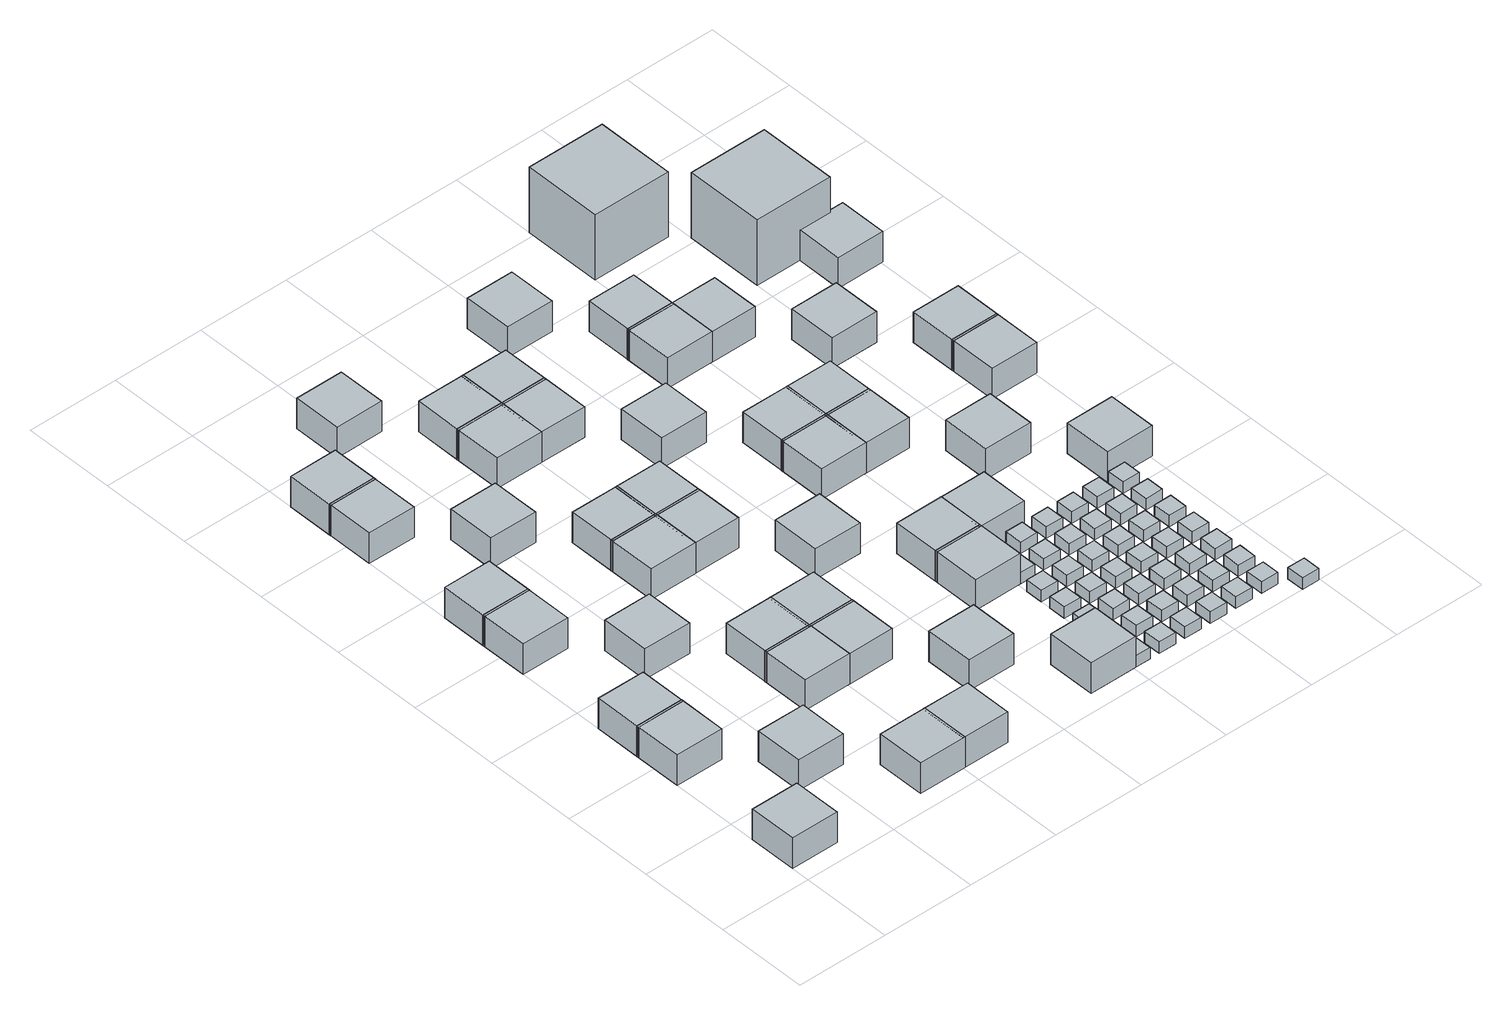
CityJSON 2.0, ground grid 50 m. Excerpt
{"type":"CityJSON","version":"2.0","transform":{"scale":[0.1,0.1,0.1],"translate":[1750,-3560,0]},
"CityObjects":{
"object1":{"type":"GenericCityObject","geometry":[{"type":"Solid","lod":"1","boundaries":[[[[0,1,2,3]],[[4,5,1,0]],[[5,6,2,1]],[[6,7,3,2]],[[7,4,0,3]],[[7,6,5,4]]]]}]},
"object2":{"type":"GenericCityObject","geometry":[{"type":"Solid","lod":"1","boundaries":[[[[8,9,10,11]],[[12,13,9,8]],[[13,14,10,9]],[[14,15,11,10]],[[15,12,8,11]],[[15,14,13,12]]]]}]},
"object3":{"type":"GenericCityObject","geometry":[{"type":"Solid","lod":"1","boundaries":[[[[16,17,18,19]],[[20,21,17,16]],[[21,22,18,17]],[[22,23,19,18]],[[23,20,16,19]],[[23,22,21,20]]]]}]},
"object4":{"type":"GenericCityObject","geometry":[{"type":"Solid","lod":"1","boundaries":[[[[24,25,26,27]],[[28,29,25,24]],[[29,30,26,25]],[[30,31,27,26]],[[31,28,24,27]],[[31,30,29,28]]]]}]},
"object5":{"type":"GenericCityObject","geometry":[{"type":"Solid","lod":"1","boundaries":[[[[32,33,34,35]],[[36,37,33,32]],[[37,38,34,33]],[[38,39,35,34]],[[39,36,32,35]],[[39,38,37,36]]]]}]},
"object6":{"type":"GenericCityObject","geometry":[{"type":"Solid","lod":"1","boundaries":[[[[40,41,42,43]],[[44,45,41,40]],[[45,46,42,41]],[[46,47,43,42]],[[47,44,40,43]],[[47,46,45,44]]]]}]},
"object7":{"type":"GenericCityObject","geometry":[{"type":"Solid","lod":"1","boundaries":[[[[48,49,50,51]],[[52,53,49,48]],[[53,54,50,49]],[[54,55,51,50]],[[55,52,48,51]],[[55,54,53,52]]]]}]},
"object8":{"type":"GenericCityObject","geometry":[{"type":"Solid","lod":"1","boundaries":[[[[56,57,58,59]],[[60,61,57,56]],[[61,62,58,57]],[[62,63,59,58]],[[63,60,56,59]],[[63,62,61,60]]]]}]},
"object9":{"type":"GenericCityObject","geometry":[{"type":"Solid","lod":"1","boundaries":[[[[64,65,66,67]],[[68,69,65,64]],[[69,70,66,65]],[[70,71,67,66]],[[71,68,64,67]],[[71,70,69,68]]]]}]},
"object10":{"type":"GenericCityObject","geometry":[{"type":"Solid","lod":"1","boundaries":[[[[72,73,74,75]],[[76,77,73,72]],[[77,78,74,73]],[[78,79,75,74]],[[79,76,72,75]],[[79,78,77,76]]]]}]},
"object11":{"type":"GenericCityObject","geometry":[{"type":"Solid","lod":"1","boundaries":[[[[80,81,82,83]],[[84,85,81,80]],[[85,86,82,81]],[[86,87,83,82]],[[87,84,80,83]],[[87,86,85,84]]]]}]},
"object12":{"type":"GenericCityObject","geometry":[{"type":"Solid","lod":"1","boundaries":[[[[88,89,90,91]],[[92,93,89,88]],[[93,94,90,89]],[[94,95,91,90]],[[95,92,88,91]],[[95,94,93,92]]]]}]},
"object13":{"type":"GenericCityObject","geometry":[{"type":"Solid","lod":"1","boundaries":[[[[96,97,98,99]],[[100,101,97,96]],[[101,102,98,97]],[[102,103,99,98]],[[103,100,96,99]],[[103,102,101,100]]]]}]},
"object14":{"type":"GenericCityObject","geometry":[{"type":"Solid","lod":"1","boundaries":[[[[104,105,106,107]],[[108,109,105,104]],[[109,110,106,105]],[[110,111,107,106]],[[111,108,104,107]],[[111,110,109,108]]]]}]},
"object15":{"type":"GenericCityObject","geometry":[{"type":"Solid","lod":"1","boundaries":[[[[112,113,114,115]],[[116,117,113,112]],[[117,118,114,113]],[[118,119,115,114]],[[119,116,112,115]],[[119,118,117,116]]]]}]},
"object16":{"type":"GenericCityObject","geometry":[{"type":"Solid","lod":"1","boundaries":[[[[120,121,122,123]],[[124,125,121,120]],[[125,126,122,121]],[[126,127,123,122]],[[127,124,120,123]],[[127,126,125,124]]]]}]},
"object17":{"type":"GenericCityObject","geometry":[{"type":"Solid","lod":"1","boundaries":[[[[128,129,130,131]],[[132,133,129,128]],[[133,134,130,129]],[[134,135,131,130]],[[135,132,128,131]],[[135,134,133,132]]]]}]},
"object18":{"type":"GenericCityObject","geometry":[{"type":"Solid","lod":"1","boundaries":[[[[136,137,138,139]],[[140,141,137,136]],[[141,142,138,137]],[[142,143,139,138]],[[143,140,136,139]],[[143,142,141,140]]]]}]},
"object19":{"type":"GenericCityObject","geometry":[{"type":"Solid","lod":"1","boundaries":[[[[144,145,146,147]],[[148,149,145,144]],[[149,150,146,145]],[[150,151,147,146]],[[151,148,144,147]],[[151,150,149,148]]]]}]},
"object20":{"type":"GenericCityObject","geometry":[{"type":"Solid","lod":"1","boundaries":[[[[152,153,154,155]],[[156,157,153,152]],[[157,158,154,153]],[[158,159,155,154]],[[159,156,152,155]],[[159,158,157,156]]]]}]},
"object21":{"type":"GenericCityObject","geometry":[{"type":"Solid","lod":"1","boundaries":[[[[160,161,162,163]],[[164,165,161,160]],[[165,166,162,161]],[[166,167,163,162]],[[167,164,160,163]],[[167,166,165,164]]]]}]},
"object22":{"type":"GenericCityObject","geometry":[{"type":"Solid","lod":"1","boundaries":[[[[168,169,170,171]],[[172,173,169,168]],[[173,174,170,169]],[[174,175,171,170]],[[175,172,168,171]],[[175,174,173,172]]]]}]},
"object23":{"type":"GenericCityObject","geometry":[{"type":"Solid","lod":"1","boundaries":[[[[176,177,178,179]],[[180,181,177,176]],[[181,182,178,177]],[[182,183,179,178]],[[183,180,176,179]],[[183,182,181,180]]]]}]},
"object24":{"type":"GenericCityObject","geometry":[{"type":"Solid","lod":"1","boundaries":[[[[184,185,186,187]],[[188,189,185,184]],[[189,190,186,185]],[[190,191,187,186]],[[191,188,184,187]],[[191,190,189,188]]]]}]},
"object25":{"type":"GenericCityObject","geometry":[{"type":"Solid","lod":"1","boundaries":[[[[192,193,194,195]],[[196,197,193,192]],[[197,198,194,193]],[[198,199,195,194]],[[199,196,192,195]],[[199,198,197,196]]]]}]},
"object26":{"type":"GenericCityObject","geometry":[{"type":"Solid","lod":"1","boundaries":[[[[200,201,202,203]],[[204,205,201,200]],[[205,206,202,201]],[[206,207,203,202]],[[207,204,200,203]],[[207,206,205,204]]]]}]},
"object27":{"type":"GenericCityObject","geometry":[{"type":"Solid","lod":"1","boundaries":[[[[208,209,210,211]],[[212,213,209,208]],[[213,214,210,209]],[[214,215,211,210]],[[215,212,208,211]],[[215,214,213,212]]]]}]},
"object28":{"type":"GenericCityObject","geometry":[{"type":"Solid","lod":"1","boundaries":[[[[216,217,218,219]],[[220,221,217,216]],[[221,222,218,217]],[[222,223,219,218]],[[223,220,216,219]],[[223,222,221,220]]]]}]},
"object29":{"type":"GenericCityObject","geometry":[{"type":"Solid","lod":"1","boundaries":[[[[224,225,226,227]],[[228,229,225,224]],[[229,230,226,225]],[[230,231,227,226]],[[231,228,224,227]],[[231,230,229,228]]]]}]},
"object30":{"type":"GenericCityObject","geometry":[{"type":"Solid","lod":"1","boundaries":[[[[232,233,234,235]],[[236,237,233,232]],[[237,238,234,233]],[[238,239,235,234]],[[239,236,232,235]],[[239,238,237,236]]]]}]},
"object31":{"type":"GenericCityObject","geometry":[{"type":"Solid","lod":"1","boundaries":[[[[240,241,242,243]],[[244,245,241,240]],[[245,246,242,241]],[[246,247,243,242]],[[247,244,240,243]],[[247,246,245,244]]]]}]},
"object32":{"type":"GenericCityObject","geometry":[{"type":"Solid","lod":"1","boundaries":[[[[248,249,250,251]],[[252,253,249,248]],[[253,254,250,249]],[[254,255,251,250]],[[255,252,248,251]],[[255,254,253,252]]]]}]},
"object33":{"type":"GenericCityObject","geometry":[{"type":"Solid","lod":"1","boundaries":[[[[256,257,258,259]],[[260,261,257,256]],[[261,262,258,257]],[[262,263,259,258]],[[263,260,256,259]],[[263,262,261,260]]]]}]},
"object34":{"type":"GenericCityObject","geometry":[{"type":"Solid","lod":"1","boundaries":[[[[264,265,266,267]],[[268,269,265,264]],[[269,270,266,265]],[[270,271,267,266]],[[271,268,264,267]],[[271,270,269,268]]]]}]},
"object35":{"type":"GenericCityObject","geometry":[{"type":"Solid","lod":"1","boundaries":[[[[272,273,274,275]],[[276,277,273,272]],[[277,278,274,273]],[[278,279,275,274]],[[279,276,272,275]],[[279,278,277,276]]]]}]},
"object36":{"type":"GenericCityObject","geometry":[{"type":"Solid","lod":"1","boundaries":[[[[280,281,282,283]],[[284,285,281,280]],[[285,286,282,281]],[[286,287,283,282]],[[287,284,280,283]],[[287,286,285,284]]]]}]},
"object37":{"type":"GenericCityObject","geometry":[{"type":"Solid","lod":"1","boundaries":[[[[288,289,290,291]],[[292,293,289,288]],[[293,294,290,289]],[[294,295,291,290]],[[295,292,288,291]],[[295,294,293,292]]]]}]},
"object38":{"type":"GenericCityObject","geometry":[{"type":"Solid","lod":"1","boundaries":[[[[296,297,298,299]],[[300,301,297,296]],[[301,302,298,297]],[[302,303,299,298]],[[303,300,296,299]],[[303,302,301,300]]]]}]},
"object39":{"type":"GenericCityObject","geometry":[{"type":"Solid","lod":"1","boundaries":[[[[304,305,306,307]],[[308,309,305,304]],[[309,310,306,305]],[[310,311,307,306]],[[311,308,304,307]],[[311,310,309,308]]]]}]},
"object40":{"type":"GenericCityObject","geometry":[{"type":"Solid","lod":"1","boundaries":[[[[312,313,314,315]],[[316,317,313,312]],[[317,318,314,313]],[[318,319,315,314]],[[319,316,312,315]],[[319,318,317,316]]]]}]},
"object41":{"type":"GenericCityObject","geometry":[{"type":"Solid","lod":"1","boundaries":[[[[320,321,322,323]],[[324,325,321,320]],[[325,326,322,321]],[[326,327,323,322]],[[327,324,320,323]],[[327,326,325,324]]]]}]},
"object42":{"type":"GenericCityObject","geometry":[{"type":"Solid","lod":"1","boundaries":[[[[328,329,330,331]],[[332,333,329,328]],[[333,334,330,329]],[[334,335,331,330]],[[335,332,328,331]],[[335,334,333,332]]]]}]},
"object43":{"type":"GenericCityObject","geometry":[{"type":"Solid","lod":"1","boundaries":[[[[336,337,338,339]],[[340,341,337,336]],[[341,342,338,337]],[[342,343,339,338]],[[343,340,336,339]],[[343,342,341,340]]]]}]},
"object44":{"type":"GenericCityObject","geometry":[{"type":"Solid","lod":"1","boundaries":[[[[344,345,346,347]],[[348,349,345,344]],[[349,350,346,345]],[[350,351,347,346]],[[351,348,344,347]],[[351,350,349,348]]]]}]},
"object45":{"type":"GenericCityObject","geometry":[{"type":"Solid","lod":"1","boundaries":[[[[352,353,354,355]],[[356,357,353,352]],[[357,358,354,353]],[[358,359,355,354]],[[359,356,352,355]],[[359,358,357,356]]]]}]},
"object46":{"type":"GenericCityObject","geometry":[{"type":"Solid","lod":"1","boundaries":[[[[360,361,362,363]],[[364,365,361,360]],[[365,366,362,361]],[[366,367,363,362]],[[367,364,360,363]],[[367,366,365,364]]]]}]},
"object47":{"type":"GenericCityObject","geometry":[{"type":"Solid","lod":"1","boundaries":[[[[368,369,370,371]],[[372,373,369,368]],[[373,374,370,369]],[[374,375,371,370]],[[375,372,368,371]],[[375,374,373,372]]]]}]},
"object48":{"type":"GenericCityObject","geometry":[{"type":"Solid","lod":"1","boundaries":[[[[376,377,378,379]],[[380,381,377,376]],[[381,382,378,377]],[[382,383,379,378]],[[383,380,376,379]],[[383,382,381,380]]]]}]},
"object49":{"type":"GenericCityObject","geometry":[{"type":"Solid","lod":"1","boundaries":[[[[384,385,386,387]],[[388,389,385,384]],[[389,390,386,385]],[[390,391,387,386]],[[391,388,384,387]],[[391,390,389,388]]]]}]},
"object50":{"type":"GenericCityObject","geometry":[{"type":"Solid","lod":"1","boundaries":[[[[392,393,394,395]],[[396,397,393,392]],[[397,398,394,393]],[[398,399,395,394]],[[399,396,392,395]],[[399,398,397,396]]]]}]},
"object51":{"type":"GenericCityObject","geometry":[{"type":"Solid","lod":"1","boundaries":[[[[400,401,402,403]],[[404,405,401,400]],[[405,406,402,401]],[[406,407,403,402]],[[407,404,400,403]],[[407,406,405,404]]]]}]},
"object52":{"type":"GenericCityObject","geometry":[{"type":"Solid","lod":"1","boundaries":[[[[408,409,410,411]],[[412,413,409,408]],[[413,414,410,409]],[[414,415,411,410]],[[415,412,408,411]],[[415,414,413,412]]]]}]},
"object53":{"type":"GenericCityObject","geometry":[{"type":"Solid","lod":"1","boundaries":[[[[416,417,418,419]],[[420,421,417,416]],[[421,422,418,417]],[[422,423,419,418]],[[423,420,416,419]],[[423,422,421,420]]]]}]},
"object54":{"type":"GenericCityObject","geometry":[{"type":"Solid","lod":"1","boundaries":[[[[424,425,426,427]],[[428,429,425,424]],[[429,430,426,425]],[[430,431,427,426]],[[431,428,424,427]],[[431,430,429,428]]]]}]},
"object55":{"type":"GenericCityObject","geometry":[{"type":"Solid","lod":"1","boundaries":[[[[432,433,434,435]],[[436,437,433,432]],[[437,438,434,433]],[[438,439,435,434]],[[439,436,432,435]],[[439,438,437,436]]]]}]},
"object56":{"type":"GenericCityObject","geometry":[{"type":"Solid","lod":"1","boundaries":[[[[440,441,442,443]],[[444,445,441,440]],[[445,446,442,441]],[[446,447,443,442]],[[447,444,440,443]],[[447,446,445,444]]]]}]},
"object57":{"type":"GenericCityObject","geometry":[{"type":"Solid","lod":"1","boundaries":[[[[448,449,450,451]],[[452,453,449,448]],[[453,454,450,449]],[[454,455,451,450]],[[455,452,448,451]],[[455,454,453,452]]]]}]},
"object58":{"type":"GenericCityObject","geometry":[{"type":"Solid","lod":"1","boundaries":[[[[456,457,458,459]],[[460,461,457,456]],[[461,462,458,457]],[[462,463,459,458]],[[463,460,456,459]],[[463,462,461,460]]]]}]},
"object59":{"type":"GenericCityObject","geometry":[{"type":"Solid","lod":"1","boundaries":[[[[464,465,466,467]],[[468,469,465,464]],[[469,470,466,465]],[[470,471,467,466]],[[471,468,464,467]],[[471,470,469,468]]]]}]},
"object60":{"type":"GenericCityObject","geometry":[{"type":"Solid","lod":"1","boundaries":[[[[472,473,474,475]],[[476,477,473,472]],[[477,478,474,473]],[[478,479,475,474]],[[479,476,472,475]],[[479,478,477,476]]]]}]},
"object61":{"type":"GenericCityObject","geometry":[{"type":"Solid","lod":"1","boundaries":[[[[480,481,482,483]],[[484,485,481,480]],[[485,486,482,481]],[[486,487,483,482]],[[487,484,480,483]],[[487,486,485,484]]]]}]},
"object62":{"type":"GenericCityObject","geometry":[{"type":"Solid","lod":"1","boundaries":[[[[488,489,490,491]],[[492,493,489,488]],[[493,494,490,489]],[[494,495,491,490]],[[495,492,488,491]],[[495,494,493,492]]]]}]},
"object63":{"type":"GenericCityObject","geometry":[{"type":"Solid","lod":"1","boundaries":[[[[496,497,498,499]],[[500,501,497,496]],[[501,502,498,497]],[[502,503,499,498]],[[503,500,496,499]],[[503,502,501,500]]]]}]},
"object64":{"type":"GenericCityObject","geometry":[{"type":"Solid","lod":"1","boundaries":[[[[504,505,506,507]],[[508,509,505,504]],[[509,510,506,505]],[[510,511,507,506]],[[511,508,504,507]],[[511,510,509,508]]]]}]},
"object65":{"type":"GenericCityObject","geometry":[{"type":"Solid","lod":"1","boundaries":[[[[512,513,514,515]],[[516,517,513,512]],[[517,518,514,513]],[[518,519,515,514]],[[519,516,512,515]],[[519,518,517,516]]]]}]},
"object66":{"type":"GenericCityObject","geometry":[{"type":"Solid","lod":"1","boundaries":[[[[520,521,522,523]],[[524,525,521,520]],[[525,526,522,521]],[[526,527,523,522]],[[527,524,520,523]],[[527,526,525,524]]]]}]},
"object67":{"type":"GenericCityObject","geometry":[{"type":"Solid","lod":"1","boundaries":[[[[528,529,530,531]],[[532,533,529,528]],[[533,534,530,529]],[[534,535,531,530]],[[535,532,528,531]],[[535,534,533,532]]]]}]},
"object68":{"type":"GenericCityObject","geometry":[{"type":"Solid","lod":"1","boundaries":[[[[536,537,538,539]],[[540,541,537,536]],[[541,542,538,537]],[[542,543,539,538]],[[543,540,536,539]],[[543,542,541,540]]]]}]},
"object69":{"type":"GenericCityObject","geometry":[{"type":"Solid","lod":"1","boundaries":[[[[544,545,546,547]],[[548,549,545,544]],[[549,550,546,545]],[[550,551,547,546]],[[551,548,544,547]],[[551,550,549,548]]]]}]},
"object70":{"type":"GenericCityObject","geometry":[{"type":"Solid","lod":"1","boundaries":[[[[552,553,554,555]],[[556,557,553,552]],[[557,558,554,553]],[[558,559,555,554]],[[559,556,552,555]],[[559,558,557,556]]]]}]},
"object71":{"type":"GenericCityObject","geometry":[{"type":"Solid","lod":"1","boundaries":[[[[560,561,562,563]],[[564,565,561,560]],[[565,566,562,561]],[[566,567,563,562]],[[567,564,560,563]],[[567,566,565,564]]]]}]},
"object72":{"type":"GenericCityObject","geometry":[{"type":"Solid","lod":"1","boundaries":[[[[568,569,570,571]],[[572,573,569,568]],[[573,574,570,569]],[[574,575,571,570]],[[575,572,568,571]],[[575,574,573,572]]]]}]},
"object73":{"type":"GenericCityObject","geometry":[{"type":"Solid","lod":"1","boundaries":[[[[576,577,578,579]],[[580,581,577,576]],[[581,582,578,577]],[[582,583,579,578]],[[583,580,576,579]],[[583,582,581,580]]]]}]},
"object74":{"type":"GenericCityObject","geometry":[{"type":"Solid","lod":"1","boundaries":[[[[584,585,586,587]],[[588,589,585,584]],[[589,590,586,585]],[[590,591,587,586]],[[591,588,584,587]],[[591,590,589,588]]]]}]},
"object75":{"type":"GenericCityObject","geometry":[{"type":"Solid","lod":"1","boundaries":[[[[592,593,594,595]],[[596,597,593,592]],[[597,598,594,593]],[[598,599,595,594]],[[599,596,592,595]],[[599,598,597,596]]]]}]},
"object76":{"type":"GenericCityObject","geometry":[{"type":"Solid","lod":"1","boundaries":[[[[600,601,602,603]],[[604,605,601,600]],[[605,606,602,601]],[[606,607,603,602]],[[607,604,600,603]],[[607,606,605,604]]]]}]},
"object77":{"type":"GenericCityObject","geometry":[{"type":"Solid","lod":"1","boundaries":[[[[608,609,610,611]],[[612,613,609,608]],[[613,614,610,609]],[[614,615,611,610]],[[615,612,608,611]],[[615,614,613,612]]]]}]},
"object78":{"type":"GenericCityObject","geometry":[{"type":"Solid","lod":"1","boundaries":[[[[616,617,618,619]],[[620,621,617,616]],[[621,622,618,617]],[[622,623,619,618]],[[623,620,616,619]],[[623,622,621,620]]]]}]},
"object79":{"type":"GenericCityObject","geometry":[{"type":"Solid","lod":"1","boundaries":[[[[624,625,626,627]],[[628,629,625,624]],[[629,630,626,625]],[[630,631,627,626]],[[631,628,624,627]],[[631,630,629,628]]]]}]},
"object80":{"type":"GenericCityObject","geometry":[{"type":"Solid","lod":"1","boundaries":[[[[632,633,634,635]],[[636,637,633,632]],[[637,638,634,633]],[[638,639,635,634]],[[639,636,632,635]],[[639,638,637,636]]]]}]},
"object81":{"type":"GenericCityObject","geometry":[{"type":"Solid","lod":"1","boundaries":[[[[640,641,642,643]],[[644,645,641,640]],[[645,646,642,641]],[[646,647,643,642]],[[647,644,640,643]],[[647,646,645,644]]]]}]},
"object82":{"type":"GenericCityObject","geometry":[{"type":"Solid","lod":"1","boundaries":[[[[648,649,650,651]],[[652,653,649,648]],[[653,654,650,649]],[[654,655,651,650]],[[655,652,648,651]],[[655,654,653,652]]]]}]},
"object83":{"type":"GenericCityObject","geometry":[{"type":"Solid","lod":"1","boundaries":[[[[656,657,658,659]],[[660,661,657,656]],[[661,662,658,657]],[[662,663,659,658]],[[663,660,656,659]],[[663,662,661,660]]]]}]},
"object84":{"type":"GenericCityObject","geometry":[{"type":"Solid","lod":"1","boundaries":[[[[664,665,666,667]],[[668,669,665,664]],[[669,670,666,665]],[[670,671,667,666]],[[671,668,664,667]],[[671,670,669,668]]]]}]},
"object85":{"type":"GenericCityObject","geometry":[{"type":"Solid","lod":"1","boundaries":[[[[672,673,674,675]],[[676,677,673,672]],[[677,678,674,673]],[[678,679,675,674]],[[679,676,672,675]],[[679,678,677,676]]]]}]},
"object86":{"type":"GenericCityObject","geometry":[{"type":"Solid","lod":"1","boundaries":[[[[680,681,682,683]],[[684,685,681,680]],[[685,686,682,681]],[[686,687,683,682]],[[687,684,680,683]],[[687,686,685,684]]]]}]},
"object87":{"type":"GenericCityObject","geometry":[{"type":"Solid","lod":"1","boundaries":[[[[688,689,690,691]],[[692,693,689,688]],[[693,694,690,689]],[[694,695,691,690]],[[695,692,688,691]],[[695,694,693,692]]]]}]},
"object88":{"type":"GenericCityObject","geometry":[{"type":"Solid","lod":"1","boundaries":[[[[696,697,698,699]],[[700,701,697,696]],[[701,702,698,697]],[[702,703,699,698]],[[703,700,696,699]],[[703,702,701,700]]]]}]},
"object89":{"type":"GenericCityObject","geometry":[{"type":"Solid","lod":"1","boundaries":[[[[704,705,706,707]],[[708,709,705,704]],[[709,710,706,705]],[[710,711,707,706]],[[711,708,704,707]],[[711,710,709,708]]]]}]},
"object90":{"type":"GenericCityObject","geometry":[{"type":"Solid","lod":"1","boundaries":[[[[712,713,714,715]],[[716,717,713,712]],[[717,718,714,713]],[[718,719,715,714]],[[719,716,712,715]],[[719,718,717,716]]]]}]},
"object91":{"type":"GenericCityObject","geometry":[{"type":"Solid","lod":"1","boundaries":[[[[720,721,722,723]],[[724,725,721,720]],[[725,726,722,721]],[[726,727,723,722]],[[727,724,720,723]],[[727,726,725,724]]]]}]}
},
"vertices":[
[0,100,0],[262,100,0],[262,362,0],[0,362,0],[0,100,175],[262,100,175],[262,362,175],[0,362,175],
[0,850,0],[262,850,0],[262,1112,0],[0,1112,0],[0,850,175],[262,850,175],[262,1112,175],[0,1112,175],
[0,1100,0],[262,1100,0],[262,1362,0],[0,1362,0],[0,1100,175],[262,1100,175],[262,1362,175],[0,1362,175],
[370,470,0],[632,470,0],[632,732,0],[370,732,0],[370,470,175],[632,470,175],[632,732,175],[370,732,175],
[0,1850,0],[262,1850,0],[262,2112,0],[0,2112,0],[0,1850,175],[262,1850,175],[262,2112,175],[0,2112,175],
[0,2100,0],[262,2100,0],[262,2362,0],[0,2362,0],[0,2100,175],[262,2100,175],[262,2362,175],[0,2362,175],
[750,100,0],[1012,100,0],[1012,362,0],[750,362,0],[750,100,175],[1012,100,175],[1012,362,175],[750,362,175],
[370,1470,0],[632,1470,0],[632,1732,0],[370,1732,0],[370,1470,175],[632,1470,175],[632,1732,175],[370,1732,175],
[0,2850,0],[262,2850,0],[262,3112,0],[0,3112,0],[0,2850,175],[262,2850,175],[262,3112,175],[0,3112,175],
[0,3100,0],[262,3100,0],[262,3362,0],[0,3362,0],[0,3100,175],[262,3100,175],[262,3362,175],[0,3362,175],
[750,850,0],[1012,850,0],[1012,1112,0],[750,1112,0],[750,850,175],[1012,850,175],[1012,1112,175],[750,1112,175],
[1000,100,0],[1262,100,0],[1262,362,0],[1000,362,0],[1000,100,175],[1262,100,175],[1262,362,175],[1000,362,175],
[750,1100,0],[1012,1100,0],[1012,1362,0],[750,1362,0],[750,1100,175],[1012,1100,175],[1012,1362,175],[750,1362,175],
[370,2470,0],[632,2470,0],[632,2732,0],[370,2732,0],[370,2470,175],[632,2470,175],[632,2732,175],[370,2732,175],
[1000,850,0],[1262,850,0],[1262,1112,0],[1000,1112,0],[1000,850,175],[1262,850,175],[1262,1112,175],[1000,1112,175],
[750,1850,0],[1012,1850,0],[1012,2112,0],[750,2112,0],[750,1850,175],[1012,1850,175],[1012,2112,175],[750,2112,175],
[1000,1100,0],[1262,1100,0],[1262,1362,0],[1000,1362,0],[1000,1100,175],[1262,1100,175],[1262,1362,175],[1000,1362,175],
[750,2100,0],[1012,2100,0],[1012,2362,0],[750,2362,0],[750,2100,175],[1012,2100,175],[1012,2362,175],[750,2362,175],
[370,3470,0],[632,3470,0],[632,3732,0],[370,3732,0],[370,3470,175],[632,3470,175],[632,3732,175],[370,3732,175],
[1370,470,0],[1632,470,0],[1632,732,0],[1370,732,0],[1370,470,175],[1632,470,175],[1632,732,175],[1370,732,175],
[1000,1850,0],[1262,1850,0],[1262,2112,0],[1000,2112,0],[1000,1850,175],[1262,1850,175],[1262,2112,175],[1000,2112,175],
[750,2850,0],[1012,2850,0],[1012,3112,0],[750,3112,0],[750,2850,175],[1012,2850,175],[1012,3112,175],[750,3112,175],
[1000,2100,0],[1262,2100,0],[1262,2362,0],[1000,2362,0],[1000,2100,175],[1262,2100,175],[1262,2362,175],[1000,2362,175],
[750,3100,0],[1012,3100,0],[1012,3362,0],[750,3362,0],[750,3100,175],[1012,3100,175],[1012,3362,175],[750,3362,175],
[1750,100,0],[2012,100,0],[2012,362,0],[1750,362,0],[1750,100,175],[2012,100,175],[2012,362,175],[1750,362,175],
[1370,1470,0],[1632,1470,0],[1632,1732,0],[1370,1732,0],[1370,1470,175],[1632,1470,175],[1632,1732,175],[1370,1732,175],
[1000,2850,0],[1262,2850,0],[1262,3112,0],[1000,3112,0],[1000,2850,175],[1262,2850,175],[1262,3112,175],[1000,3112,175],
[2000,100,0],[2096,100,0],[2096,196,0],[2000,196,0],[2000,100,65],[2096,100,65],[2096,196,65],[2000,196,65],
[1000,3100,0],[1262,3100,0],[1262,3362,0],[1000,3362,0],[1000,3100,175],[1262,3100,175],[1262,3362,175],[1000,3362,175],
[2000,250,0],[2096,250,0],[2096,346,0],[2000,346,0],[2000,250,65],[2096,250,65],[2096,346,65],[2000,346,65],
[1750,850,0],[2012,850,0],[2012,1112,0],[1750,1112,0],[1750,850,175],[2012,850,175],[2012,1112,175],[1750,1112,175],
[2000,400,0],[2096,400,0],[2096,496,0],[2000,496,0],[2000,400,65],[2096,400,65],[2096,496,65],[2000,496,65],
[2000,550,0],[2096,550,0],[2096,646,0],[2000,646,0],[2000,550,65],[2096,550,65],[2096,646,65],[2000,646,65],
[2150,100,0],[2246,100,0],[2246,196,0],[2150,196,0],[2150,100,65],[2246,100,65],[2246,196,65],[2150,196,65],
[1750,1100,0],[2012,1100,0],[2012,1362,0],[1750,1362,0],[1750,1100,175],[2012,1100,175],[2012,1362,175],[1750,1362,175],
[2000,700,0],[2096,700,0],[2096,796,0],[2000,796,0],[2000,700,65],[2096,700,65],[2096,796,65],[2000,796,65],
[1370,2470,0],[1632,2470,0],[1632,2732,0],[1370,2732,0],[1370,2470,175],[1632,2470,175],[1632,2732,175],[1370,2732,175],
[2150,250,0],[2246,250,0],[2246,346,0],[2150,346,0],[2150,250,65],[2246,250,65],[2246,346,65],[2150,346,65],
[2000,850,0],[2096,850,0],[2096,946,0],[2000,946,0],[2000,850,65],[2096,850,65],[2096,946,65],[2000,946,65],
[2150,400,0],[2246,400,0],[2246,496,0],[2150,496,0],[2150,400,65],[2246,400,65],[2246,496,65],[2150,496,65],
[2000,1000,0],[2096,1000,0],[2096,1096,0],[2000,1096,0],[2000,1000,65],[2096,1000,65],[2096,1096,65],[2000,1096,65],
[2150,550,0],[2246,550,0],[2246,646,0],[2150,646,0],[2150,550,65],[2246,550,65],[2246,646,65],[2150,646,65],
[2300,100,0],[2396,100,0],[2396,196,0],[2300,196,0],[2300,100,65],[2396,100,65],[2396,196,65],[2300,196,65],
[2150,700,0],[2246,700,0],[2246,796,0],[2150,796,0],[2150,700,65],[2246,700,65],[2246,796,65],[2150,796,65],
[2300,250,0],[2396,250,0],[2396,346,0],[2300,346,0],[2300,250,65],[2396,250,65],[2396,346,65],[2300,346,65],
[2150,850,0],[2246,850,0],[2246,946,0],[2150,946,0],[2150,850,65],[2246,850,65],[2246,946,65],[2150,946,65],
[1750,1850,0],[2012,1850,0],[2012,2112,0],[1750,2112,0],[1750,1850,175],[2012,1850,175],[2012,2112,175],[1750,2112,175],
[2300,400,0],[2396,400,0],[2396,496,0],[2300,496,0],[2300,400,65],[2396,400,65],[2396,496,65],[2300,496,65],
[2000,1100,0],[2262,1100,0],[2262,1362,0],[2000,1362,0],[2000,1100,175],[2262,1100,175],[2262,1362,175],[2000,1362,175],
[2150,1000,0],[2246,1000,0],[2246,1096,0],[2150,1096,0],[2150,1000,65],[2246,1000,65],[2246,1096,65],[2150,1096,65],
[2300,550,0],[2396,550,0],[2396,646,0],[2300,646,0],[2300,550,65],[2396,550,65],[2396,646,65],[2300,646,65],
[2450,100,0],[2546,100,0],[2546,196,0],[2450,196,0],[2450,100,65],[2546,100,65],[2546,196,65],[2450,196,65],
[1750,2100,0],[2012,2100,0],[2012,2362,0],[1750,2362,0],[1750,2100,175],[2012,2100,175],[2012,2362,175],[1750,2362,175],
[2300,700,0],[2396,700,0],[2396,796,0],[2300,796,0],[2300,700,65],[2396,700,65],[2396,796,65],[2300,796,65],
[1370,3470,0],[1632,3470,0],[1632,3732,0],[1370,3732,0],[1370,3470,175],[1632,3470,175],[1632,3732,175],[1370,3732,175],
[2450,250,0],[2546,250,0],[2546,346,0],[2450,346,0],[2450,250,65],[2546,250,65],[2546,346,65],[2450,346,65],
[2300,850,0],[2396,850,0],[2396,946,0],[2300,946,0],[2300,850,65],[2396,850,65],[2396,946,65],[2300,946,65],
[2450,400,0],[2546,400,0],[2546,496,0],[2450,496,0],[2450,400,65],[2546,400,65],[2546,496,65],[2450,496,65],
[2300,1000,0],[2396,1000,0],[2396,1096,0],[2300,1096,0],[2300,1000,65],[2396,1000,65],[2396,1096,65],[2300,1096,65],
[2450,550,0],[2546,550,0],[2546,646,0],[2450,646,0],[2450,550,65],[2546,550,65],[2546,646,65],[2450,646,65],
[2600,100,0],[2696,100,0],[2696,196,0],[2600,196,0],[2600,100,65],[2696,100,65],[2696,196,65],[2600,196,65],
[2450,700,0],[2546,700,0],[2546,796,0],[2450,796,0],[2450,700,65],[2546,700,65],[2546,796,65],[2450,796,65],
[2000,1850,0],[2262,1850,0],[2262,2112,0],[2000,2112,0],[2000,1850,175],[2262,1850,175],[2262,2112,175],[2000,2112,175],
[2600,250,0],[2696,250,0],[2696,346,0],[2600,346,0],[2600,250,65],[2696,250,65],[2696,346,65],[2600,346,65],
[2450,850,0],[2546,850,0],[2546,946,0],[2450,946,0],[2450,850,65],[2546,850,65],[2546,946,65],[2450,946,65],
[1750,2850,0],[2012,2850,0],[2012,3112,0],[1750,3112,0],[1750,2850,175],[2012,2850,175],[2012,3112,175],[1750,3112,175],
[2600,400,0],[2696,400,0],[2696,496,0],[2600,496,0],[2600,400,65],[2696,400,65],[2696,496,65],[2600,496,65],
[2000,2100,0],[2262,2100,0],[2262,2362,0],[2000,2362,0],[2000,2100,175],[2262,2100,175],[2262,2362,175],[2000,2362,175],
[2450,1000,0],[2546,1000,0],[2546,1096,0],[2450,1096,0],[2450,1000,65],[2546,1000,65],[2546,1096,65],[2450,1096,65],
[2600,550,0],[2696,550,0],[2696,646,0],[2600,646,0],[2600,550,65],[2696,550,65],[2696,646,65],[2600,646,65],
[2750,100,0],[2846,100,0],[2846,196,0],[2750,196,0],[2750,100,65],[2846,100,65],[2846,196,65],[2750,196,65],
[1750,3100,0],[2012,3100,0],[2012,3362,0],[1750,3362,0],[1750,3100,175],[2012,3100,175],[2012,3362,175],[1750,3362,175],
[2600,700,0],[2696,700,0],[2696,796,0],[2600,796,0],[2600,700,65],[2696,700,65],[2696,796,65],[2600,796,65],
[2750,250,0],[2846,250,0],[2846,346,0],[2750,346,0],[2750,250,65],[2846,250,65],[2846,346,65],[2750,346,65],
[2600,850,0],[2696,850,0],[2696,946,0],[2600,946,0],[2600,850,65],[2696,850,65],[2696,946,65],[2600,946,65],
[2750,400,0],[2846,400,0],[2846,496,0],[2750,496,0],[2750,400,65],[2846,400,65],[2846,496,65],[2750,496,65],
[2900,0,0],[2996,0,0],[2996,96,0],[2900,96,0],[2900,0,65],[2996,0,65],[2996,96,65],[2900,96,65],
[2600,1000,0],[2696,1000,0],[2696,1096,0],[2600,1096,0],[2600,1000,65],[2696,1000,65],[2696,1096,65],[2600,1096,65],
[2750,550,0],[2846,550,0],[2846,646,0],[2750,646,0],[2750,550,65],[2846,550,65],[2846,646,65],[2750,646,65],
[2370,1470,0],[2632,1470,0],[2632,1732,0],[2370,1732,0],[2370,1470,175],[2632,1470,175],[2632,1732,175],[2370,1732,175],
[2750,700,0],[2846,700,0],[2846,796,0],[2750,796,0],[2750,700,65],[2846,700,65],[2846,796,65],[2750,796,65],
[2000,2850,0],[2262,2850,0],[2262,3112,0],[2000,3112,0],[2000,2850,175],[2262,2850,175],[2262,3112,175],[2000,3112,175],
[2750,850,0],[2846,850,0],[2846,946,0],[2750,946,0],[2750,850,65],[2846,850,65],[2846,946,65],[2750,946,65],
[2750,1000,0],[2846,1000,0],[2846,1096,0],[2750,1096,0],[2750,1000,65],[2846,1000,65],[2846,1096,65],[2750,1096,65],
[2750,1100,0],[3012,1100,0],[3012,1362,0],[2750,1362,0],[2750,1100,175],[3012,1100,175],[3012,1362,175],[2750,1362,175],
[2370,2470,0],[2632,2470,0],[2632,2732,0],[2370,2732,0],[2370,2470,175],[2632,2470,175],[2632,2732,175],[2370,2732,175],
[2000,3600,0],[2429,3600,0],[2429,4029,0],[2000,4029,0],[2000,3600,375],[2429,3600,375],[2429,4029,375],[2000,4029,375],
[2750,1850,0],[3012,1850,0],[3012,2112,0],[2750,2112,0],[2750,1850,175],[3012,1850,175],[3012,2112,175],[2750,2112,175],
[2750,2100,0],[3012,2100,0],[3012,2362,0],[2750,2362,0],[2750,2100,175],[3012,2100,175],[3012,2362,175],[2750,2362,175],
[2500,3100,0],[2929,3100,0],[2929,3529,0],[2500,3529,0],[2500,3100,375],[2929,3100,375],[2929,3529,375],[2500,3529,375],
[2750,2850,0],[3012,2850,0],[3012,3112,0],[2750,3112,0],[2750,2850,175],[3012,2850,175],[3012,3112,175],[2750,3112,175]
]}
